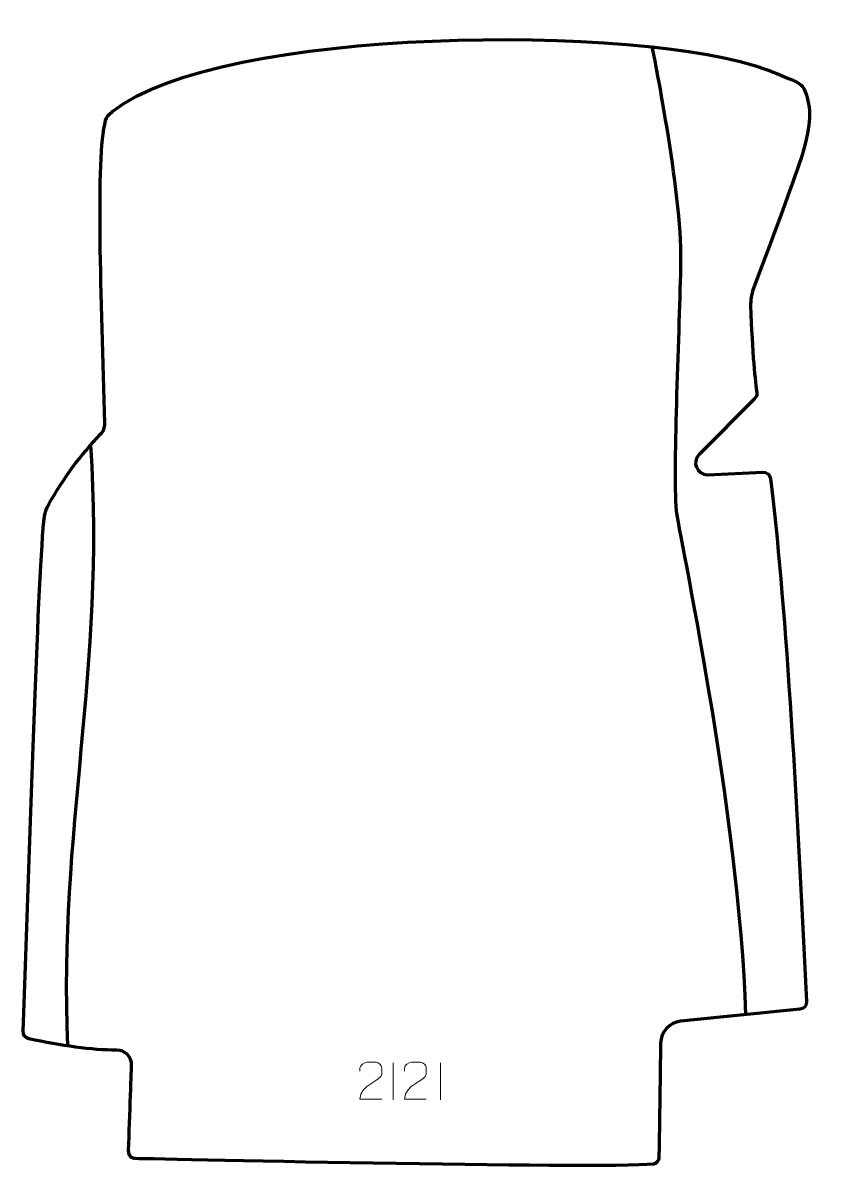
# Model space of a CAD drawing. Header units: millimetres. Extents: x -265 to 271, y -422 to 351.
import ezdxf

# ---------------------------------------------------------------- set-up
doc = ezdxf.new("R2010")
doc.units = ezdxf.units.MM
doc.header["$MEASUREMENT"] = 0
for name, color, linetype in [('layer 1', 7, 'Continuous'), ('layer 2', 7, 'Continuous'), ('layer 3', 7, 'Continuous')]:
    doc.layers.add(name, color=color, linetype=linetype)

msp = doc.modelspace()

# ---------------------------------------------------------------- linework, layer by layer
at = {"layer": 'layer 1', "color": 250, "lineweight": 9}
for points in [[(-23.2439, -374.9413), (-28.1583, -374.941), (-33.0727, -374.941), (-37.9868, -374.9413), (-37.9868, -374.9413), (-37.9868, -365.009), (-23.3358, -362.3678), (-23.2439, -358.0575), (-23.2439, -358.0575), (-23.2442, -356.6334), (-23.2442, -355.2097), (-23.2439, -353.7864), (-23.2439, -353.7864), (-23.2608, -351.7093), (-25.3836, -349.9845), (-27.0546, -349.9672), (-27.0546, -349.9672), (-29.1278, -349.9676), (-31.2007, -349.9676), (-33.2731, -349.9672), (-33.2731, -349.9672), (-35.0952, -349.9507), (-37.9199, -351.7428), (-37.9868, -353.8364), (-37.9868, -353.8364), (-37.9868, -353.8364), (-37.9868, -355.8912), (-37.9868, -355.8912)], [(6.7561, -374.9413), (1.8417, -374.941), (-3.0727, -374.941), (-7.9868, -374.9413), (-7.9868, -374.9413), (-7.9868, -365.009), (6.6642, -362.3678), (6.7561, -358.0575), (6.7561, -358.0575), (6.7558, -356.6334), (6.7558, -355.2097), (6.7561, -353.7864), (6.7561, -353.7864), (6.7392, -351.7093), (4.6164, -349.9845), (2.9454, -349.9672), (2.9454, -349.9672), (0.8722, -349.9676), (-1.2007, -349.9676), (-3.2731, -349.9672), (-3.2731, -349.9672), (-5.0952, -349.9507), (-7.9199, -351.7428), (-7.9868, -353.8364), (-7.9868, -353.8364), (-7.9868, -353.8364), (-7.9868, -355.8912), (-7.9868, -355.8912)]]:
    msp.add_open_spline(points, degree=3, knots=[0, 0, 0, 0, 0.125, 0.125, 0.125, 0.125, 0.25, 0.25, 0.25, 0.25, 0.375, 0.375, 0.375, 0.375, 0.5, 0.5, 0.5, 0.5, 0.625, 0.625, 0.625, 0.625, 0.75, 0.75, 0.75, 0.75, 1, 1, 1, 1], dxfattribs=at)
for points in [[(-15.6646, -350.2642), (-15.6646, -350.2642), (-15.6646, -375.2383), (-15.6646, -375.2383)], [(16.3354, -350.2642), (16.3354, -350.2642), (16.3354, -375.2383), (16.3354, -375.2383)]]:
    msp.add_open_spline(points, degree=3, dxfattribs=at)
at = {"layer": 'layer 2', "color": 230, "lineweight": 200}
msp.add_open_spline([(-205.3008, 291.1169), (-207.3395, 289.7972), (-208.8546, 287.7611), (-209.5059, 285.3597), (-209.5059, 285.3597), (-216.2715, 260.4165), (-212.3408, 165.2914), (-210.0559, 80.9666), (-210.0559, 80.9666), (-209.9829, 78.2809), (-211.0066, 75.6855), (-212.8774, 73.7533), (-212.8774, 73.7533), (-226.4876, 59.6948), (-237.9797, 44.1009), (-247.5213, 27.0928), (-247.5213, 27.0928), (-249.5945, 23.3968), (-250.8472, 19.3014), (-251.2148, 15.0814), (-251.2148, 15.0814), (-255.3349, -32.1753), (-260.3828, -196.9832), (-265.1718, -329.012), (-265.1718, -329.012), (-265.2596, -331.4377), (-263.5843, -333.5766), (-261.2045, -334.0765), (-261.2045, -334.0765), (-239.3749, -338.6612), (-218.9445, -341.8979), (-202.0344, -341.7438), (-202.0344, -341.7438), (-196.3572, -341.6919), (-191.7965, -346.4057), (-191.993, -352.0678), (-191.993, -352.0678), (-191.993, -352.0678), (-193.2004, -386.8435), (-193.9785, -409.2749), (-193.9785, -409.2749), (-194.0677, -411.8477), (-193.0324, -414.3978), (-190.3376, -414.8989), (-190.3376, -414.8989), (-190.3376, -414.8989), (122.9877, -421.9962), (160.0401, -418.742), (160.0401, -418.742), (161.7351, -418.5932), (163.6397, -415.6853), (163.6541, -414.695), (163.6541, -414.695), (163.7169, -410.3702), (163.7918, -405.2553), (163.872, -399.7467), (163.872, -399.7467), (164.2616, -373.0078), (164.7866, -336.9887), (164.7866, -336.9887), (164.7866, -336.9887), (164.8974, -329.3895), (170.697, -323.0793), (178.2747, -322.3142), (178.2747, -322.3142), (178.2747, -322.3142), (258.6788, -314.1929), (258.6788, -314.1929), (258.6788, -314.1929), (261.3225, -313.9255), (263.2956, -311.6398), (263.1696, -308.9912), (263.1696, -308.9912), (256.2721, -163.5458), (248.6645, -34.5558), (238.8749, 43.9094), (238.8749, 43.9094), (238.5517, 46.4991), (236.2866, 48.4034), (233.6742, 48.2789), (233.6742, 48.2789), (233.6742, 48.2789), (196.3652, 46.5026), (196.3652, 46.5026), (196.3652, 46.5026), (189.1932, 46.5026), (185.6446, 55.1944), (190.7743, 60.1961), (190.7743, 60.1961), (190.7743, 60.1961), (228.1825, 97.6473), (228.1825, 97.6473), (228.1825, 97.6473), (229.2719, 98.7377), (229.7965, 100.2663), (229.6021, 101.7939), (229.6021, 101.7939), (228.7625, 108.3936), (226.5076, 128.4596), (225.5102, 160.3677), (225.5102, 160.3677), (225.3907, 164.1946), (226.0055, 168.0145), (227.3235, 171.6103), (227.3235, 171.6103), (260.8557, 263.0857), (270.9883, 281.396), (262.1621, 305.5359), (262.1621, 305.5359), (261.1086, 308.4173), (258.4858, 310.5858), (255.7615, 311.8062), (255.7615, 311.8062), (250.1493, 314.3203), (241.1185, 318.1084), (236.7583, 319.7141), (236.7583, 319.7141), (151.0154, 351.2893), (-132.5335, 349.1413), (-204.5419, 291.6868), (-204.5419, 291.6868), (-204.8769, 291.4196), (-205.1342, 291.2248), (-205.3008, 291.1169)], degree=3, knots=[0, 0, 0, 0, 0.03125, 0.03125, 0.03125, 0.03125, 0.0625, 0.0625, 0.0625, 0.0625, 0.09375, 0.09375, 0.09375, 0.09375, 0.125, 0.125, 0.125, 0.125, 0.15625, 0.15625, 0.15625, 0.15625, 0.1875, 0.1875, 0.1875, 0.1875, 0.21875, 0.21875, 0.21875, 0.21875, 0.25, 0.25, 0.25, 0.25, 0.28125, 0.28125, 0.28125, 0.28125, 0.3125, 0.3125, 0.3125, 0.3125, 0.34375, 0.34375, 0.34375, 0.34375, 0.375, 0.375, 0.375, 0.375, 0.40625, 0.40625, 0.40625, 0.40625, 0.4375, 0.4375, 0.4375, 0.4375, 0.46875, 0.46875, 0.46875, 0.46875, 0.5, 0.5, 0.5, 0.5, 0.53125, 0.53125, 0.53125, 0.53125, 0.5625, 0.5625, 0.5625, 0.5625, 0.59375, 0.59375, 0.59375, 0.59375, 0.625, 0.625, 0.625, 0.625, 0.65625, 0.65625, 0.65625, 0.65625, 0.6875, 0.6875, 0.6875, 0.6875, 0.71875, 0.71875, 0.71875, 0.71875, 0.75, 0.75, 0.75, 0.75, 0.78125, 0.78125, 0.78125, 0.78125, 0.8125, 0.8125, 0.8125, 0.8125, 0.84375, 0.84375, 0.84375, 0.84375, 0.875, 0.875, 0.875, 0.875, 0.90625, 0.90625, 0.90625, 0.90625, 0.9375, 0.9375, 0.9375, 0.9375, 1, 1, 1, 1], dxfattribs=at)
at = {"layer": 'layer 3', "color": 142, "lineweight": 200}
msp.add_open_spline([(222.3436, -317.8627), (217.972, -180.4042), (176.4101, 10.8758), (175.5391, 22.1978), (175.5391, 22.1978), (173.1487, 53.2754), (177.7641, 144.6625), (178.5275, 190.7339), (178.5275, 190.7339), (179.2909, 236.8053), (159.1632, 335.3479), (159.1632, 335.3479)], degree=3, knots=[0, 0, 0, 0, 0.25, 0.25, 0.25, 0.25, 0.5, 0.5, 0.5, 0.5, 1, 1, 1, 1], dxfattribs=at)
msp.add_open_spline([(-219.5904, 66.4994), (-209.942, -86.9724), (-241.4182, -192.158), (-235.2365, -339.1027)], degree=3, dxfattribs=at)

doc.saveas('drawing.dxf')
